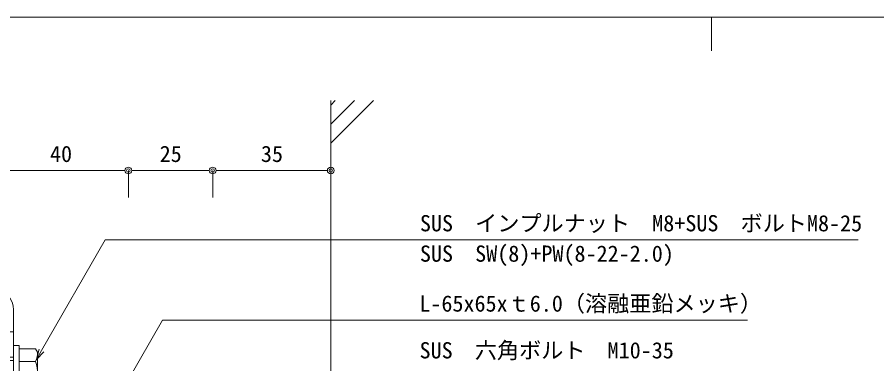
# Model space of a CAD drawing. Units: millimetres on the paper. Extents: x -401 to 401, y -279 to 279.
# Drawn here: x 164.2 to 291.6, y 227.3 to 278.7 of the extents above; entities that cross this region are included whole.
import ezdxf
from ezdxf.enums import TextEntityAlignment as Align

# ---------------------------------------------------------------- set-up
doc = ezdxf.new("R2010")
doc.units = ezdxf.units.MM
for name, pattern in [('DASHED1', [1.8, 1.2, -0.6]), ('DASHED3', [4, 3, -1]), ('LONG_CHAIN', [21, 18, -1, 1, -1])]:
    doc.linetypes.add(name, pattern=pattern)
for name, color, linetype, lineweight in [('0-0_A-C01-補助線(非印刷)', 4, 'Continuous', 9), ('0-1_0-A01-枠A', 4, 'Continuous', 9), ('0-4_A-C05-見え掛り_細線', 1, 'Continuous', 9), ('0-6_A-D09-金物_鋼材', 4, 'Continuous', 9), ('0-7_0', 1, 'Continuous', 9), ('0-8_A-D01-RC', 4, 'Continuous', 9), ('0-9_A-C02-ハッチング', 134, 'Continuous', 9), ('1-1_0-A11-寸法_詳細', 5, 'Continuous', 9), ('1-2_A-B03-文字_書込_小', 7, 'Continuous', 9)]:
    doc.layers.add(name, color=color, linetype=linetype, lineweight=lineweight)
doc.layers.add('0-B_A-D03-鉄骨', color=7, linetype='Continuous')
doc.styles.add('ＭＳ ゴシック', font='')
doc.styles.get('ＭＳ ゴシック').set_extended_font_data('MS Gothic')

# ---------------------------------------------------------------- blocks, each defined once
blk = doc.blocks.new('G$CBF58326A')
at = {"layer": '0-7_0', "color": 7}
for p, q in [((6, 14.5), (6, 59)), ((59, 6), (14.5, 6))]:
    blk.add_line(p, q, dxfattribs=at)
blk.add_lwpolyline([(0, 65), (0, 0), (65, 0)], dxfattribs=at)
for centre, radius, start, end in [((0, 59), 6, 0, 90), ((14.5, 14.5), 8.5, 180, 270), ((59, 0), 6, 0, 90)]:
    blk.add_arc(centre, radius, start, end, dxfattribs=at)
blk = doc.blocks.new('インプルナットM8＋ボルト')
at = {"layer": '0-6_A-D09-金物_鋼材', "color": 3}
for p, q in [((-6.495, 7.1), (-7.5, 6.52)), ((-7.5, 6.52), (-7.5, 1.6)), ((-6.495, 7.1), (6.495, 7.1)), ((-3.75, 6.52), (-3.75, 1.6)), ((3.75, 6.52), (3.75, 1.6)), ((6.495, 7.1), (7.5, 6.52)), ((7.5, 6.52), (7.5, 1.6)), ((-8.5, 1.6), (8.5, 1.6)), ((-8.5, 1.6), (-8.5, 0)), ((-8.5, 0), (8.5, 0)), ((8.5, 1.6), (8.5, 0))]:
    blk.add_line(p, q, dxfattribs=at)
at = {"layer": '0-6_A-D09-金物_鋼材', "linetype": 'DASHED1'}
for p, q in [((-9.625, -6), (-9.625, -5.625)), ((9.625, -5.625), (-9.625, -5.625)), ((9.625, -6), (-9.625, -6)), ((-5.875, -10), (-5.875, -6)), ((5.875, -10), (5.875, -6)), ((9.625, -6), (9.625, -5.625)), ((-6.25, -13.75), (-6.25, -10)), ((-5.875, -16), (-5.875, -10.375)), ((5.875, -10.375), (-5.875, -10.375)), ((5.875, -16), (5.875, -10.375)), ((-5.875, -13.75), (-6.25, -13.75)), ((6.25, -13.75), (5.875, -13.75)), ((5.875, -16), (-5.875, -16))]:
    blk.add_line(p, q, dxfattribs=at)
blk.add_lwpolyline([(6.25, -13.75), (6.25, -10), (-6.25, -10)], dxfattribs=at)
at = {"layer": '0-6_A-D09-金物_鋼材', "color": 3}
for centre, radius, start, end in [((-6.495, 0.315), 6.785, 66.13559, 90), ((0, -5.311), 12.411, 72.41246, 107.58754), ((6.495, 0.315), 6.785, 90, 113.86441)]:
    blk.add_arc(centre, radius, start, end, dxfattribs=at)
at = {"layer": '0-7_0', "linetype": 'LONG_CHAIN'}
blk.add_line((0, -32.522), (0, 12.1), dxfattribs=at)
at = {"layer": '0-7_0', "color": 7, "linetype": 'DASHED3'}
for p, q in [((-4, 0), (-4, -24.323)), ((4, 0), (4, -24.323)), ((-4, -24.323), (-3.323, -25)), ((-4, -24.323), (4, -24.323)), ((3.323, -25), (-3.323, -25)), ((3.323, -25), (4, -24.323))]:
    blk.add_line(p, q, dxfattribs=at)
blk = doc.blocks.new('G$C42F7F258')
at = {"layer": '0-4_A-C05-見え掛り_細線'}
for p, q in [((0, 5), (6, 5)), ((0, -5), (6, -5))]:
    blk.add_line(p, q, dxfattribs=at)
at = {"layer": '0-7_0', "color": 7}
for p, q in [((0, 12.5), (6, 12.5)), ((0, -12.5), (6, -12.5))]:
    blk.add_line(p, q, dxfattribs=at)
at = {"layer": '0-6_A-D09-金物_鋼材', "rotation": 270}
blk.add_blockref('インプルナットM8＋ボルト', (6, 0), dxfattribs=at)
at = {"layer": '0-B_A-D03-鉄骨'}
blk.add_blockref('G$CBF58326A', (0, -40), dxfattribs=at)
blk = doc.blocks.new('_Dot')
at = {"layer": '0-7_0', "color": 7}
blk.add_line((-0.5, 0), (-1, 0), dxfattribs=at)
for radius in [0.5, 0.25]:
    blk.add_circle((0, 0), radius, dxfattribs=at)
blk = doc.blocks.new('_Open30')
at = {"layer": '0-7_0', "color": 7}
blk.add_line((0, 0), (-1, 0), dxfattribs=at)
blk.add_lwpolyline([(-1, 0.2679), (0, 0), (-1, -0.2679)], dxfattribs=at)

msp = doc.modelspace()

# ---------------------------------------------------------------- linework, layer by layer
at = {"layer": '0-0_A-C01-補助線(非印刷)'}
msp.add_line((267.111, 278.667), (267.111, 273.667), dxfattribs=at)
at = {"layer": '0-1_0-A01-枠A'}
msp.add_line((-400.667, 278.667), (400.667, 278.667), dxfattribs=at)
at = {"layer": '0-8_A-D01-RC'}
msp.add_line((210.654, 135.926), (210.654, 266.33), dxfattribs=at)
at = {"layer": '0-9_A-C02-ハッチング'}
for p, q in [((210.654, 262.824), (214.16, 266.33)), ((210.654, 265.653), (211.331, 266.33)), ((210.654, 259.996), (216.988, 266.33))]:
    msp.add_line(p, q, dxfattribs=at)
at = {"layer": '1-1_0-A11-寸法_詳細'}
for p, q in [((161.654, 255.956), (179.654, 255.956)), ((180.654, 251.956), (180.654, 255.956)), ((180.654, 251.956), (180.654, 255.956)), ((181.654, 255.956), (192.154, 255.956)), ((193.154, 251.956), (193.154, 255.956)), ((193.154, 251.956), (193.154, 255.956)), ((194.154, 255.956), (209.654, 255.956)), ((210.654, 251.956), (210.654, 255.956))]:
    msp.add_line(p, q, dxfattribs=at)
at = {"layer": '1-2_A-B03-文字_書込_小'}
for points in [[(167.802, 229.277), (177.243, 245.68), (288.848, 245.68)], [(172.058, 210.045), (185.724, 233.788), (272.444, 233.788)]]:
    msp.add_lwpolyline(points, dxfattribs=at)

# ---------------------------------------------------------------- block references
at = {"layer": '0-6_A-D09-金物_鋼材', "xscale": 0.5, "yscale": 0.5}
msp.add_blockref('G$C42F7F258', (160.654, 225.791), dxfattribs=at)
at = {"layer": '1-1_0-A11-寸法_詳細'}
for p in [(180.654, 255.956), (193.154, 255.956), (210.654, 255.956)]:
    msp.add_blockref('_Dot', p, dxfattribs=at)
at = {"layer": '1-1_0-A11-寸法_詳細', "rotation": 180}
for p in [(180.654, 255.956), (193.154, 255.956)]:
    msp.add_blockref('_Dot', p, dxfattribs=at)
at = {"layer": '1-2_A-B03-文字_書込_小', "xscale": 1.5, "yscale": 1.5, "rotation": 240.07573}
msp.add_blockref('_Open30', (167.054, 227.977), dxfattribs=at)

# ---------------------------------------------------------------- texts
at = {"layer": '1-1_0-A11-寸法_詳細', "style": 'ＭＳ ゴシック'}
for s, p in [('40', (169.042, 256.493)), ('25', (185.298, 256.493)), ('35', (200.305, 256.493))]:
    msp.add_text(s, height=2.405, dxfattribs=at).set_placement(p, align=Align.BOTTOM_LEFT)
at = {"layer": '1-2_A-B03-文字_書込_小', "style": 'ＭＳ ゴシック'}
for s, p in [('SUS\u3000インプルナット\u3000M8+SUS\u3000ボルトM8-25', (223.871, 246.217)), ('SUS\u3000SW(8)+PW(8-22-2.0)', (223.871, 241.717)), ('L-65x65xｔ6.0（溶融亜鉛メッキ）', (223.782, 234.325)), ('SUS\u3000六角ボルト\u3000M10-35', (223.821, 227.394))]:
    msp.add_text(s, height=2.405, dxfattribs=at).set_placement(p, align=Align.BOTTOM_LEFT)

doc.saveas('drawing.dxf')
